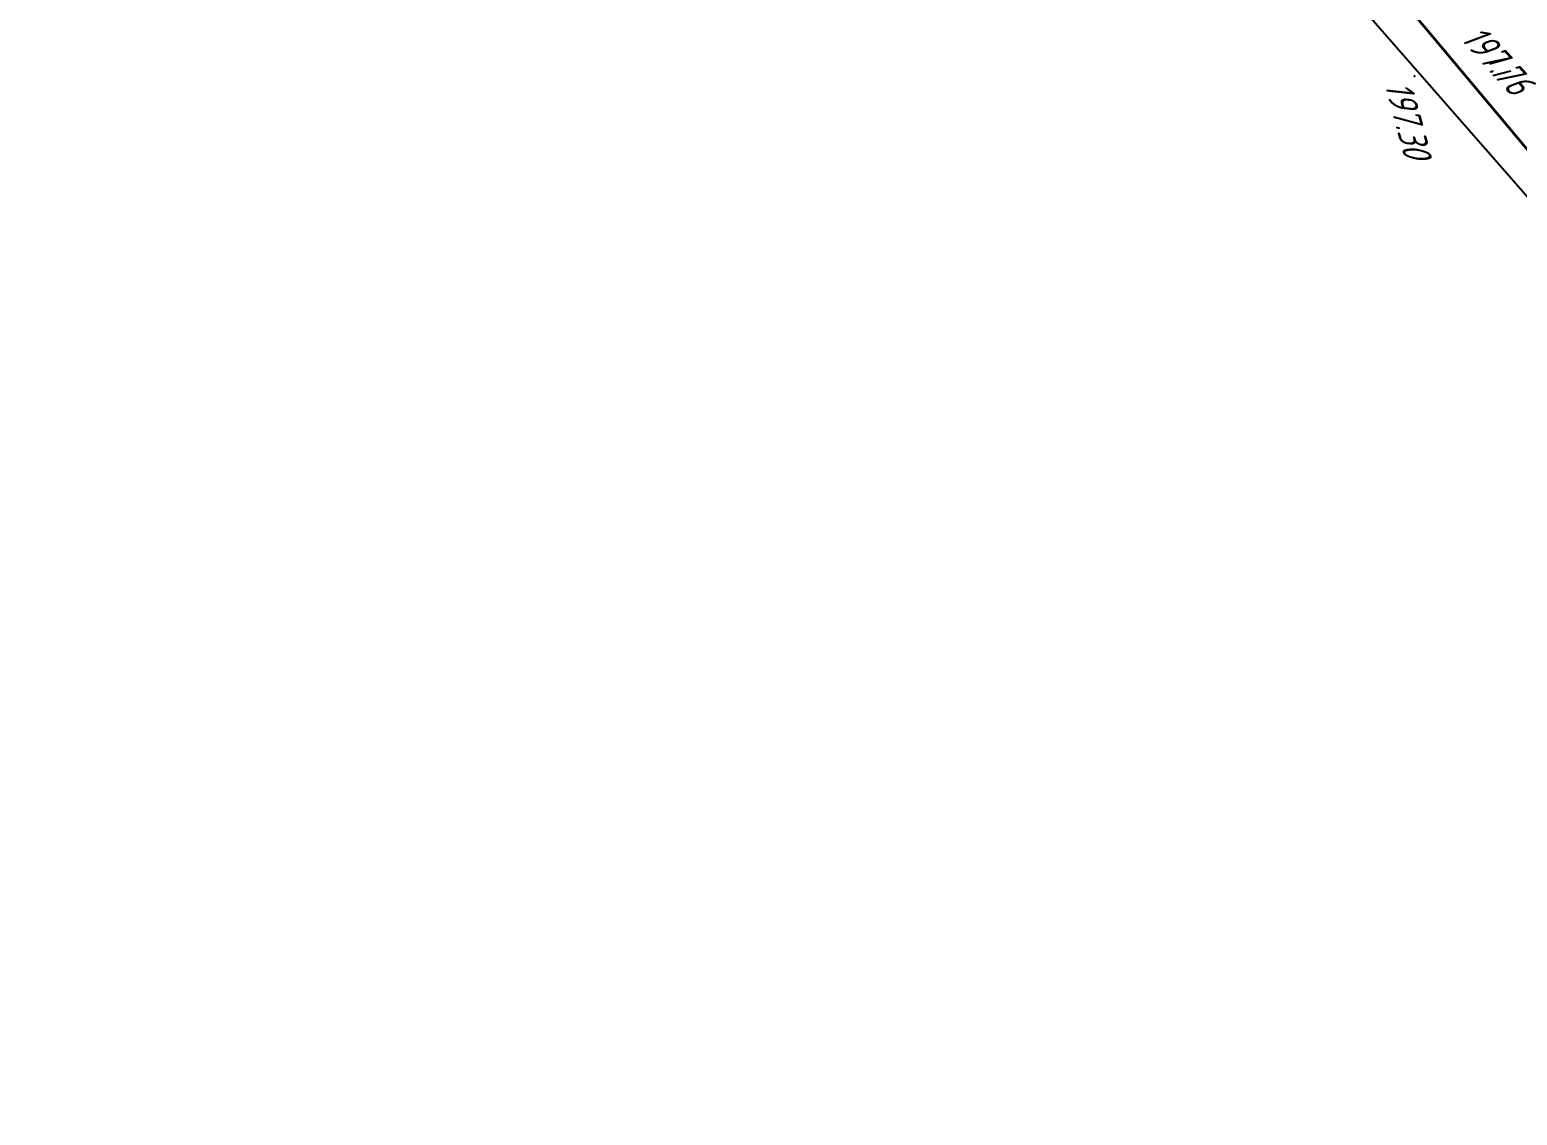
# Model space of a CAD drawing. Header units: millimetres. Extents: x -698 to 8131, y -704 to 4503.
# Drawn here: x 6041.1 to 6233.5, y 3142.9 to 3283.2 of the extents above; entities that cross this region are included whole.
import ezdxf

# ---------------------------------------------------------------- set-up
doc = ezdxf.new("R2010")
doc.units = ezdxf.units.MM
doc.linetypes.add('CONTI', pattern=[0])
doc.linetypes.add('STROT', pattern=[1.7, 0.5, -1.2])
doc.layers.add('10', color=1, linetype='Continuous', lineweight=35)
for name, color, linetype in [('PI_OTDEFAULT', 172, 'CONTI'), ('PI_TTDEFAULT', 5, 'CONTI'), ('SIT_LDEFAULT', 7, 'CONTI'), ('ZAPSKDEFAULT', 7, 'CONTI'), ('разметка', 7, 'Continuous')]:
    doc.layers.add(name, color=color, linetype=linetype)
doc.styles.add('eskd', font='isocpeui.ttf', dxfattribs={"width": 1.2})

# ---------------------------------------------------------------- blocks, each defined once
blk = doc.blocks.new('BL_2011')
at = {"color": 0}
for p, q in [((0, 0), (0, 2.4)), ((1.6, 0), (1.6, 2.4))]:
    blk.add_line(p, q, dxfattribs=at)

msp = doc.modelspace()

# ---------------------------------------------------------------- linework, layer by layer
at = {"layer": '10'}
for points in [[(5668.94, 3282.92), (5691.21, 3283.21), (5715.38, 3283.53), (5731.48, 3282.51), (5756.17, 3292.65), (5771.35, 3305.2), (5806.5, 3347.44), (5861.74, 3417.53), (5896.31, 3464.52), (5928.86, 3500.48), (5953.49, 3521.32), (5961.08, 3524), (5961.97, 3519.54), (5973.72, 3518.51), (5991.11, 3509.76), (6033.34, 3476.01), (6101.72, 3421.42), (6179.23, 3334.08), (6258.81, 3239.13), (6289.81, 3206.73), (6289.81, 3206.73), (6295.55, 3197.38), (6325.45, 3130.56)], [(6423.14, 2569.92), (6419.55, 2608.35), (6418.71, 2673.41), (6411.14, 2783.88), (6396.57, 2871.27), (6374.84, 2956.27), (6352.62, 3041.86), (6325.45, 3130.56), (6295.55, 3197.38), (6289.81, 3206.73), (6289.81, 3206.73), (6258.81, 3239.13), (6179.23, 3334.08), (6101.72, 3421.42), (6033.34, 3476.01), (5991.11, 3509.76), (5973.72, 3518.51), (5961.97, 3519.54)]]:
    msp.add_lwpolyline(points, dxfattribs=at)
at = {"layer": 'PI_TTDEFAULT', "color": 5}
msp.add_point((6220.21, 3277.22, 197.3), dxfattribs=at)
at = {"layer": 'SIT_LDEFAULT', "color": 7}
msp.add_line((6201.31, 3299.94), (6240.24, 3255.4), dxfattribs=at)
at = {"layer": 'разметка', "linetype": 'STROT', "lineweight": 30, "ltscale": 7}
msp.add_lwpolyline([(6107.32, 3432.91, -0.026709), (6135.1, 3407.01, -0.015571), (6159.18, 3380.52), (6199.76, 3334.43, -0.027485), (6269.33, 3249.31, -0.054753), (6321.91, 3153.63, -0.027745), (6356.47, 3049.26), (6365.74, 3017.39, -0.003575), (6385.29, 2948.35, -0.012405), (6396.94, 2901.54, -0.029729), (6416.3, 2784.31, -0.011745), (6421.28, 2720.55, -0.003271), (6424, 2664.58), (6427.83, 2578.04, 0.00256)], format="xyb", dxfattribs=at)

# ---------------------------------------------------------------- block references
at = {"layer": 'ZAPSKDEFAULT', "color": 7, "rotation": 285}
msp.add_blockref('BL_2011', (6229.93, 3278.83), dxfattribs=at)

# ---------------------------------------------------------------- texts
at = {"layer": 'PI_OTDEFAULT', "color": 172, "style": 'eskd', "oblique": 10, "width": 0.8}
for s, rotation, p in [('197.76', 312, (6226.04, 3282.06)), ('197.30', 285, (6216.31, 3276.2))]:
    msp.add_text(s, height=3.5, rotation=rotation, dxfattribs=at).set_placement(p)

doc.saveas('drawing.dxf')
